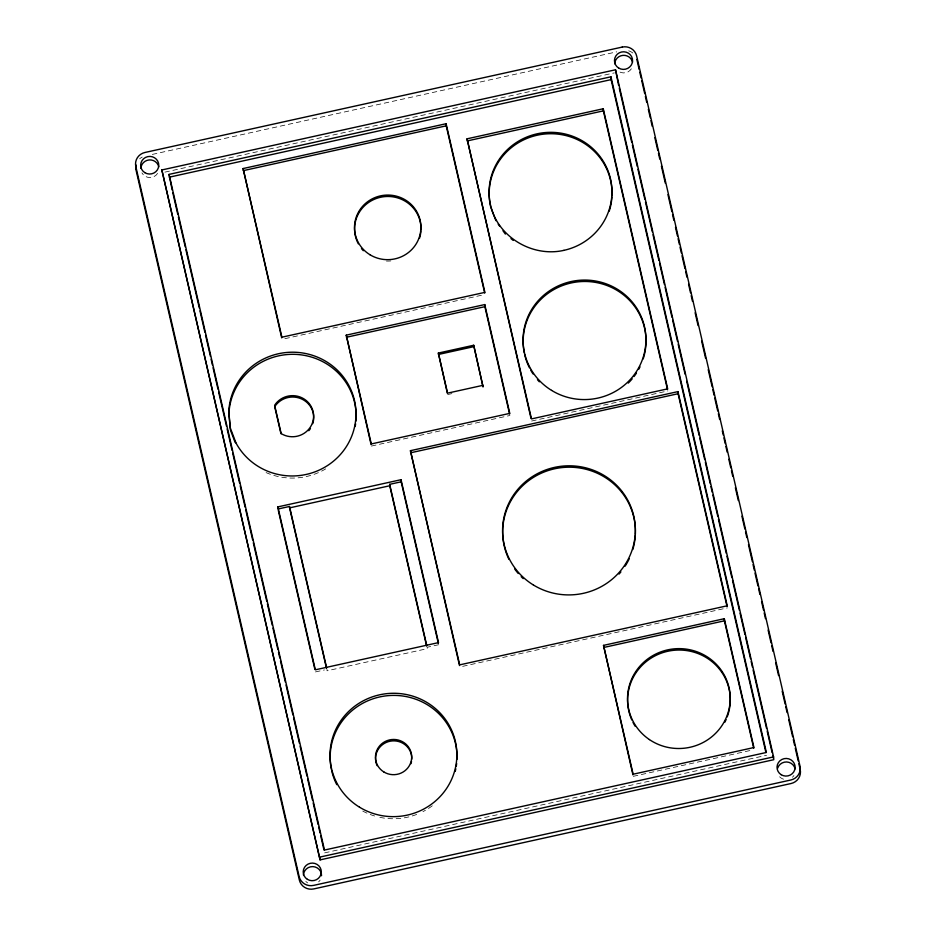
<?xml version="1.0" encoding="UTF-8"?>
<svg xmlns="http://www.w3.org/2000/svg" width="936" height="936" viewBox="0 0 936 936"><rect width="100%" height="100%" fill="white"/><g stroke="black" fill="none" stroke-linecap="round" stroke-linejoin="round"><path stroke-width="0.7" stroke-dasharray="4.68 3.51" d="M152.311 154.417L616.742 51.854M164.876 172.142L614.285 72.903M284.872 338.68L483.608 294.793M447.654 394.547L451.901 393.611M371.416 446.062L509.909 415.479M531.625 421.036L667.813 390.955M315.467 671.919L324.418 669.942M438.645 644.728L427.144 647.267L427.225 648.671L327.062 670.784L326.98 669.38M462.676 666.35L727.354 607.897M633.286 776.318L752.649 749.958M324.652 852.871L766.549 755.282M139.651 158.827A12.074 11.747 -3.6 0 1 142.225 157.049M628.688 50.837A12.074 11.747 -3.6 0 1 633.216 53.352M390.745 260.933A33.205 32.292 -3.6 0 1 386.404 261.039M631.379 68.808A9.056 8.81 -3.6 0 1 618.883 71.569M320.135 880.097A9.056 8.81 -3.6 0 1 318.614 881.864M307.628 882.859A9.056 8.81 -3.6 0 1 305.815 881.396M157.576 173.429A9.056 8.81 -3.6 0 1 141.909 172.844M325.681 468.877A63.636 61.881 -3.6 0 1 263.308 471.288M432.292 805.802A63.426 61.671 -3.6 0 1 422.967 811.629M416.684 814.437A63.426 61.671 -3.6 0 1 377.266 816.73M374.622 815.993A63.426 61.671 -3.6 0 1 361.951 810.646M793.939 775.476A9.056 8.81 -3.6 0 1 792.418 777.243M783.584 779.197A9.056 8.81 -3.6 0 1 779.618 776.763"/><path stroke-width="1.4" d="M161.846 169.966L615.525 69.779L773.581 756.896L773.756 759.704L320.077 859.891L161.846 169.966L320.077 859.891M169.053 174.388L610.951 76.799L766.373 752.474L324.476 850.052L169.053 174.388L172.177 190.008M169.229 177.196L611.126 79.618L610.951 76.799M243.103 168.55L446.098 123.727L484.895 292.371L281.9 337.194L243.103 168.55L281.701 337.884M243.243 170.656L446.238 125.833L446.098 123.727M467.064 138.821L603.252 108.751L667.684 388.849L531.484 418.918L467.064 138.821L530.969 418.193M467.193 140.938L603.392 110.857L603.252 108.751M346.261 335.158L484.754 304.574L509.781 413.373L371.288 443.956L346.261 335.158L371.101 444.647M346.402 337.264L484.883 306.68L484.754 304.574M447.338 393.167L438.352 353.059L473.698 345.255L483.011 386.743L473.698 345.255M438.434 354.463L473.791 346.659M482.917 385.339L447.572 393.143L438.352 353.059M410.436 450.684L677.957 391.611L727.225 605.791L459.693 664.864L410.436 450.684L459.506 665.554M410.565 452.802L678.097 393.717L677.957 391.611M277.863 506.891L401.041 479.7L438.516 642.611L315.338 669.813L277.863 506.891L277.992 509.008L289.505 506.47L326.652 667.965M426.582 645.84L389.75 485.749L389.668 484.345L401.17 481.806L401.041 479.7M326.418 667.953L289.587 507.874L389.75 485.749M603.509 645.372L724.3 618.708L753.936 747.536L633.145 774.212L603.509 645.372L632.958 774.903M603.65 647.49L724.429 620.814L724.3 618.708M319.89 857.083L773.581 756.896M510.974 238.61L513.209 240.423M498.186 224.16L499.789 226.36M502.983 230.771L505.381 234.082M230.49 430.209L235.135 442.447M491.119 207.991L495.893 220.662M280.929 433.579L274.716 406.68A21.13 20.545 -3.6 0 1 312.741 423.68M636.866 59.448L639.148 69.404M639.803 72.259L641.113 77.945M641.768 80.788L644.717 93.6M645.372 96.443L646.682 102.141M648.32 109.255L650.286 117.784M650.941 120.639L652.24 126.325M654.861 137.709L657.809 150.52M658.464 153.364L659.775 159.05M661.413 166.163L665.332 183.245M667.953 194.629L671.884 211.7M672.539 214.543L673.85 220.241M675.488 227.354L677.442 235.884M678.097 238.738L679.407 244.425M680.062 247.268L681.373 252.966M682.028 255.809L684.976 268.62M685.632 271.463L686.942 277.15M688.58 284.263L690.534 292.804M691.189 295.647L692.5 301.345M695.12 312.729L698.069 325.529M701.672 341.184L705.592 358.254M708.213 369.638L712.144 386.72M712.799 389.563L714.11 395.249M714.753 398.092L717.701 410.904M718.357 413.747L719.667 419.445M722.288 430.829L723.271 435.088M723.926 437.943L725.236 443.629M725.891 446.472L727.202 452.17M728.828 459.284L730.794 467.825M731.449 470.668L732.759 476.354M735.38 487.738L738.328 500.549M741.92 516.192L744.869 529.004M745.524 531.847L746.834 537.545M748.472 544.658L752.404 561.729M753.047 564.572L754.357 570.27M755.013 573.113L757.961 585.924M758.616 588.767L759.927 594.454M761.565 601.567L763.53 610.108M764.185 612.951L765.484 618.649M768.105 630.033L771.053 642.833M771.709 645.676L773.019 651.374M775.64 662.758L778.577 675.558M782.18 691.213L785.128 704.024M785.784 706.867L787.094 712.553M788.732 719.667L792.652 736.749M793.307 739.592L794.617 745.278M795.272 748.133L798.221 760.933M798.876 763.776L800.186 769.474A12.074 11.747 -3.6 0 1 791.037 783.526L313.782 888.919A12.074 11.747 -3.6 0 1 299.356 880.062L136.036 170.048A12.074 11.747 -3.6 0 1 136.024 164.958M618.649 85.398L615.525 69.779M619.304 88.241L631.741 142.295M632.397 145.138L637.299 166.479M637.954 169.322L644.834 199.204M645.489 202.047L652.357 231.917M653.012 234.76L658.897 260.372M659.552 263.215L664.466 284.556M665.122 287.399L671.99 317.281M672.645 320.124L677.559 341.464M678.202 344.308L685.082 374.178M686.72 381.291L699.145 435.357M699.8 438.2L704.714 459.541M705.37 462.384L710.272 483.725M710.927 486.568L712.237 492.254M712.893 495.097L717.807 516.438M718.462 519.293L726.313 553.433M726.968 556.276L731.87 577.617M732.525 580.46L739.405 610.33M740.06 613.174L744.962 634.514M745.618 637.357L750.532 658.698M751.175 661.553L752.485 667.239M753.141 670.082L766.561 728.407M767.216 731.25L772.118 752.591M772.773 755.434L773.428 758.289M611.126 79.618L765.894 752.439M678.097 393.717L727.026 606.481M724.429 620.814L753.737 748.238M603.392 110.857L667.485 389.54M446.238 125.833L484.708 293.062M484.883 306.68L509.594 414.063M401.17 481.806L438.317 643.301M389.668 484.345L426.816 645.852M278.32 510.424L314.824 669.088M172.832 192.851L177.735 214.18M178.39 217.035L185.258 246.905M185.913 249.748L199.333 308.061M199.988 310.916L204.89 332.245M205.546 335.088L210.46 356.429M211.115 359.272L212.413 364.97M213.069 367.813L217.983 389.142M218.638 391.997L226.489 426.126M227.144 428.98L232.046 450.31M232.701 453.153L239.581 483.023M240.224 485.878L245.138 507.207M245.794 510.05L252.661 539.932M253.317 542.775L266.737 601.087M267.392 603.942L272.294 625.271M272.949 628.115L277.863 649.455M278.507 652.298L279.817 657.985M280.472 660.839L285.386 682.168M286.042 685.012L292.909 714.893M293.565 717.736L299.45 743.336M300.105 746.179L306.973 776.049M307.628 778.904L312.542 800.233M313.197 803.076L318.1 824.417M318.755 827.26L320.065 832.946M320.72 835.801L323.996 850.017M230.35 429.601L228.91 413.934A63.636 61.881 -3.6 0 1 296.408 354.416A63.636 61.881 -3.6 0 1 355.902 421.13M289.505 506.47L289.587 507.874M310.448 428.524A21.13 20.545 -3.6 0 1 308.798 430.712M420.872 231.403A33.205 32.292 -3.6 0 1 419.48 238.317M363.344 250.719A33.205 32.292 -3.6 0 1 361.483 248.566M358.359 243.84A33.205 32.292 -3.6 0 1 380.542 197.274A33.205 32.292 -3.6 0 1 420.966 230.01M635.298 535.626A66.397 64.561 -3.6 0 1 632.818 549.514M629.261 558.733A66.397 64.561 -3.6 0 1 625.108 566.163M620.907 571.896A66.397 64.561 -3.6 0 1 619.035 574.072M523.212 578.623A66.397 64.561 -3.6 0 1 521.165 576.646M518.287 573.534A66.397 64.561 -3.6 0 1 514.741 569.065M508.938 559.365A66.397 64.561 -3.6 0 1 555.972 468.503A66.397 64.561 -3.6 0 1 635.38 534.234M411.512 761.448A18.112 17.608 -3.6 0 1 410.962 763.682M377.114 765.66A18.112 17.608 -3.6 0 1 390.3 741.183A18.112 17.608 -3.6 0 1 411.77 759.154M614.695 63.777A9.056 8.81 -3.6 0 1 632.572 62.162M303.44 875.066A9.056 8.81 -3.6 0 1 312.858 866.607A9.056 8.81 -3.6 0 1 321.528 875.745M140.88 168.398A9.056 8.81 -3.6 0 1 158.769 166.784M631.8 719.913A51.351 49.936 -3.6 0 1 677.453 650.064A51.351 49.936 -3.6 0 1 727.19 716.906M726.09 719.585A51.351 49.936 -3.6 0 1 724.827 722.241M635.24 726.324A51.351 49.936 -3.6 0 1 633.052 722.522M355.61 423.821A63.636 61.881 -3.6 0 1 355.189 426.5M456.639 763.448A63.426 61.671 -3.6 0 1 456.288 766.128M455.809 768.795A63.426 61.671 -3.6 0 1 455.212 771.428M336.761 784.649A63.426 61.671 -3.6 0 1 331.695 770.737M331.402 769.439A63.426 61.671 -3.6 0 1 388.627 695.6A63.426 61.671 -3.6 0 1 456.943 759.435M777.64 768.175A9.056 8.81 -3.6 0 1 795.12 768.83M524.335 353.083A61.437 59.74 -3.6 0 1 587.878 281.549A61.437 59.74 -3.6 0 1 643.207 358.886M640.002 366.842A61.437 59.74 -3.6 0 1 638.668 369.381M636.457 373.055A61.437 59.74 -3.6 0 1 633.988 376.576M632.186 378.834A61.437 59.74 -3.6 0 1 628.267 383.093M539.358 381.818A61.437 59.74 -3.6 0 1 537.451 379.7M533.087 373.979A61.437 59.74 -3.6 0 1 530.829 370.328M529.483 367.836A61.437 59.74 -3.6 0 1 524.628 354.463M611.91 197.18A61.437 59.74 -3.6 0 1 609.219 211.15M490.651 206.716A61.437 59.74 -3.6 0 1 545.138 133.988A61.437 59.74 -3.6 0 1 611.98 195.776M622.218 47.081L144.963 152.474A12.074 11.747 -3.6 0 0 135.814 166.526L299.134 876.552A12.074 11.747 -3.6 0 0 313.56 885.397L790.815 780.004A12.074 11.747 -3.6 0 0 799.964 765.952L636.644 55.938A12.074 11.747 -3.6 0 0 622.218 47.081M563.917 250.345C532.479 257.54 497.776 237.089 490.558 205.312A61.437 59.74 -3.6 0 1 537.112 133.813A61.437 59.74 -3.6 0 1 610.471 178.834A61.437 59.74 -3.6 0 1 563.917 250.345M236.024 443.056L230.361 428.091L228.782 411.828A63.636 61.881 -3.6 0 1 316.497 356.745A63.636 61.881 -3.6 0 1 339.429 455.563A63.636 61.881 -3.6 0 1 236.024 443.056M281.163 433.59L274.622 405.276A21.13 20.545 -3.6 0 1 303.79 398.795A21.13 20.545 -3.6 0 1 310.342 427.132A21.13 20.545 -3.6 0 1 281.163 433.59M369.907 254.697A33.205 32.292 -3.6 0 0 420.884 228.606A33.205 32.292 -3.6 0 0 372.317 198.795A33.205 32.292 -3.6 0 0 369.907 254.697M533.391 584.988A66.397 64.561 -3.6 0 0 635.287 532.83A66.397 64.561 -3.6 0 0 538.2 473.242A66.397 64.561 -3.6 0 0 533.391 584.988M383.877 771.978A18.112 17.608 -3.6 0 0 411.676 757.75A18.112 17.608 -3.6 0 0 385.187 741.487A18.112 17.608 -3.6 0 0 383.877 771.978M781.209 774.715A9.056 8.81 -3.6 0 0 795.12 767.602A9.056 8.81 -3.6 0 0 781.876 759.47A9.056 8.81 -3.6 0 0 781.209 774.715M618.661 68.047A9.056 8.81 -3.6 0 0 632.56 60.934A9.056 8.81 -3.6 0 0 619.316 52.802A9.056 8.81 -3.6 0 0 618.661 68.047M307.406 879.349A9.056 8.81 -3.6 0 0 321.305 872.223A9.056 8.81 -3.6 0 0 308.061 864.103A9.056 8.81 -3.6 0 0 307.406 879.349M144.858 172.68A9.056 8.81 -3.6 0 0 158.757 165.555A9.056 8.81 -3.6 0 0 145.513 157.435A9.056 8.81 -3.6 0 0 144.858 172.68M649.397 739.569A51.351 49.936 -3.6 0 0 730.01 702.76A51.351 49.936 -3.6 0 0 657.166 653.375A51.351 49.936 -3.6 0 0 649.397 739.569M551.573 390.382A61.437 59.74 -3.6 0 0 645.875 342.108A61.437 59.74 -3.6 0 0 556.031 286.966A61.437 59.74 -3.6 0 0 551.573 390.382M359.471 807.16A63.426 61.671 -3.6 0 0 456.815 757.329A63.426 61.671 -3.6 0 0 364.069 700.397A63.426 61.671 -3.6 0 0 359.471 807.16"/></g></svg>
